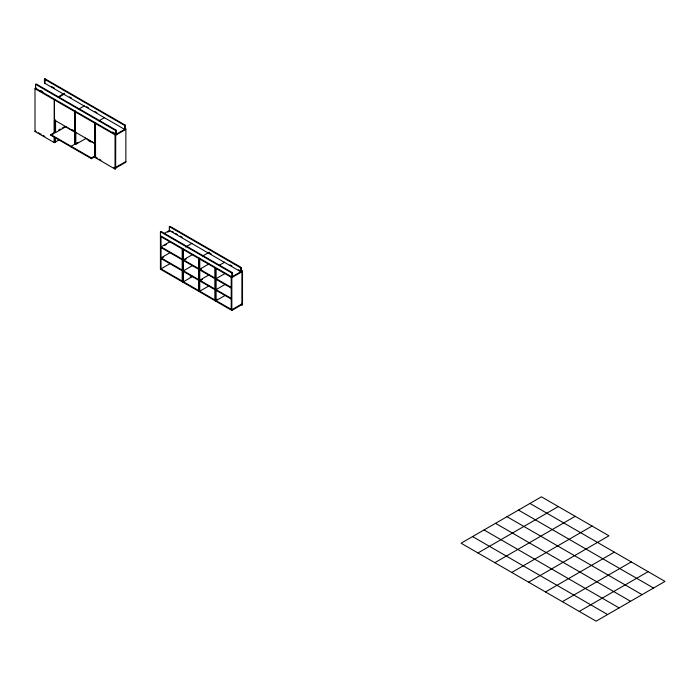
<?xml version="1.0" encoding="UTF-8"?>
<svg xmlns="http://www.w3.org/2000/svg" width="700" height="700" viewBox="0 0 700 700"><rect width="100%" height="100%" fill="white"/><g stroke="black" fill="none" stroke-linecap="round" stroke-linejoin="round"><path stroke-width="1.05" d="M115.727 134.523L35.542 88.226L35.542 84.324L36.146 83.974L116.34 130.27L116.34 134.173L112.56 131.994M44.45 79.179L124.644 125.475L124.644 129.377L44.45 83.081L44.45 79.179L45.062 78.829L125.247 125.125L125.247 129.028M35.542 88.226L36.146 87.876M44.45 83.081L45.062 82.731L45.062 78.829M59.561 139.659L54.285 142.634L35 131.495L35 88.69L35.604 88.34M58.039 96.959L64.479 93.24M35 88.69L54.285 99.829L54.898 99.479M58.642 97.309L64.172 94.124M75.154 111.169L75.154 131.355L74.541 131.705L54.425 120.085L54.425 99.907L55.029 99.558M35 131.495L35.604 131.145M54.425 99.907L74.541 111.527L75.285 111.248M78.899 109.007L84.429 105.814M95.2 156.511L91.42 158.69L50.907 135.301L50.907 134.601L55.641 131.871M58.476 130.235L60.489 129.071M62.256 128.056L64.146 126.962M50.907 135.301L53.742 133.665M54.959 132.265L55.571 132.615L65.695 126.761M125.86 129.377L115.727 135.222L74.681 111.598L74.681 131.784L75.285 131.434M99.155 120.697L104.685 117.513M95.541 122.946L94.938 123.296L94.938 157.447L115.054 169.059L115.657 168.709L115.727 130.62L116.34 130.27M77.98 142.362L71.164 146.291L71.164 147M74.541 111.527L74.611 143.605L75.828 144.305L85.951 138.46M124.644 125.475L125.247 125.125M50.907 134.601L91.42 157.99L95.2 155.811M94.938 157.447L95.541 157.097L97.37 158.148M125.86 161.499L115.727 167.344L115.124 166.994M115.727 168.044L125.86 162.199L125.86 128.678L115.054 134.916L115.054 169.059M241.955 304.579L231.831 310.433L160.414 269.203L160.414 231.779L161.026 231.429L232.435 272.659L232.435 276.553M169.33 226.634L240.739 267.864L240.739 271.757L169.33 230.527L169.33 226.634L169.934 226.284L241.351 267.514L241.351 271.408M164.097 233.546L169.934 230.178M167.781 232.129L169.627 231.061M170.231 241.544L161.026 246.864L182.236 259.105M164.71 245.438L166.548 244.379M170.231 252.543L161.026 257.854L182.236 270.104M161.945 258.029L163.791 256.961M185.57 247.013L192.019 243.285M170.231 263.533L161.026 268.852L161.026 236.731M192.657 254.494L183.452 259.814L198.572 268.546L198.572 269.246L183.452 260.514L186.218 258.921M202.834 255.911L209.274 252.193M192.657 265.493L183.452 270.804L198.572 279.536L198.572 280.236L183.452 271.504M208.968 263.909L199.754 269.229L214.883 277.961M201.6 268.861L199.754 269.929L214.883 278.661M190.173 277.174L192.019 276.115M192.623 276.465L183.418 281.776L183.418 249.655M219.17 265.344L224.7 262.159M208.968 274.899L199.754 280.219L214.883 288.951M202.519 279.326L199.754 280.919L214.883 289.651M225.304 273.341L216.099 278.661L231.219 287.394M208.968 285.898L199.754 291.209L199.754 259.088M160.414 231.779L231.831 273.009L232.435 272.659M240.739 267.864L241.351 267.514M241.955 271.757L231.831 277.602L160.414 236.381M225.304 284.34L216.099 289.651L231.219 298.384M215.486 300.291L217.332 299.233M225.304 295.33L216.099 300.641L216.099 268.52M241.955 303.879L231.831 309.724L160.414 268.502M477.969 552.947L558.32 506.564M494.847 562.695L575.199 516.311M511.735 572.442L592.077 526.05M528.614 582.19L608.956 535.798L541.441 496.816L461.09 543.209L596.129 621.171L665 581.411L529.961 503.44M545.492 591.929L614.364 552.169M562.371 601.676L631.242 561.916M579.25 611.424L648.121 571.664M51.66 86.546L54.495 88.174M69.589 96.889L71.479 97.983M86.572 106.697L88.454 107.782M95.06 111.598L96.95 112.683M35.542 84.324L115.727 130.62M40.863 90.598L42.752 91.691M72.406 129.771L74.235 130.83M74.681 131.784L94.797 143.395L95.41 143.045L95.41 122.867L94.797 123.218L94.868 155.304L95.471 155.654M65.091 126.411L75.215 132.265M85.348 138.11L95.471 143.955M88.104 140.403L90.869 142.004M99.199 159.206L101.027 160.265M113.829 167.65L115.657 168.709M35.542 131.11L36.146 131.46M38.36 132.737L41.116 134.33M42.954 135.389L44.791 136.447M171.815 231.263L173.696 232.348M175.577 233.432L177.459 234.517M180.276 236.145L182.149 237.23M208.46 252.42L211.278 254.047M230.072 264.898L231.954 265.983M238.534 269.78L240.406 270.865M160.414 235.672L231.831 276.902L242.498 270.743L242.498 304.894L241.894 305.244L241.955 271.058M161.026 247.564L182.236 259.814M216.099 279.361L231.219 288.094M161.026 258.554L182.236 270.804M216.099 290.351L231.219 299.084M518.481 510.073L653.52 588.035M507.001 516.696L642.04 594.659M495.53 523.32L630.569 601.291M484.05 529.952L619.089 607.915M472.57 536.576L607.609 614.539M231.831 273.009L231.831 310.433M231.219 277.252L231.219 309.374M215.486 267.47L215.486 301M214.883 267.82L214.883 299.941M199.15 258.037L199.15 291.559M198.546 258.387L198.546 290.509M182.814 248.605L182.814 282.126M182.201 248.955L182.201 281.076M95.471 122.824L95.541 157.097M91.42 157.99L91.42 158.69M75.828 132.064L75.828 144.305M75.215 111.134L75.215 143.955M55.571 120.365L55.571 132.615M54.959 99.435L54.959 100.144M54.959 119.805L54.959 132.668M54.959 138.031L54.959 142.319L54.355 141.969L54.355 137.681M54.898 119.805L54.898 132.65M54.898 137.996L54.898 142.284M54.355 120.531L54.355 132.317M54.285 99.829L54.285 133M54.285 137.279L54.285 142.634"/></g></svg>
